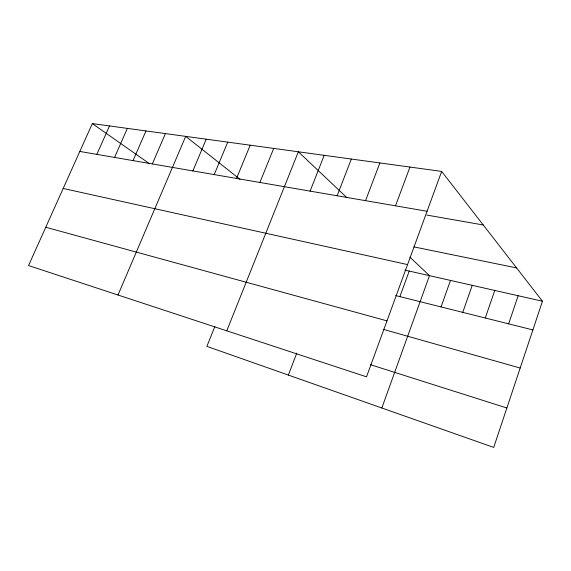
<?xml version="1.0" encoding="UTF-8"?>
<svg xmlns="http://www.w3.org/2000/svg" width="571" height="571" viewBox="0 0 571 571"><rect width="100%" height="100%" fill="white"/><g stroke="black" fill="none" stroke-linecap="round" stroke-linejoin="round"><path stroke-width="0.86" d="M441.654 171.4L366.511 376.831L28.55 265.558L92.338 123.593L441.654 171.4L542.45 301.231L493.722 447.407L206.866 346.369L214.882 326.484M508.633 323.843L518.168 295.735M485.279 317.997L494.772 290.439M462.767 312.366L472.224 285.336M441.062 306.934L450.476 280.411M381.835 408.001L429.485 275.665L409.857 257.121M399.893 296.627L409.214 271.075M395.489 205.831L409.957 167.067M365.54 200.671L379.893 162.949M288.355 375.068L296.763 353.106M337.118 195.774L351.343 159.045M310.103 191.121L324.192 155.326M226.766 330.816L298.348 151.786L346.847 197.602M259.891 182.47L273.709 148.417M236.522 178.445L250.198 145.198M214.204 174.598L227.736 142.122M192.87 170.922L206.252 139.181M117.99 295L185.696 136.369L240.013 179.344M152.314 163.934L165.412 133.593M133.036 160.608L145.983 130.937M114.557 157.425L127.362 128.389M96.834 154.377L109.496 125.941M79.819 151.443L427.072 211.27M426.872 215.081L483.252 224.981M413.896 246.886L516.584 267.913M63.188 188.459L407.573 264.587M404.96 270.112L542.45 301.231M395.646 295.564L532.886 329.917M45.759 227.251L386.988 320.859M383.284 329.339L520.181 368.038M370.358 364.662L506.862 407.98M92.338 123.593L149.488 163.72"/></g></svg>
